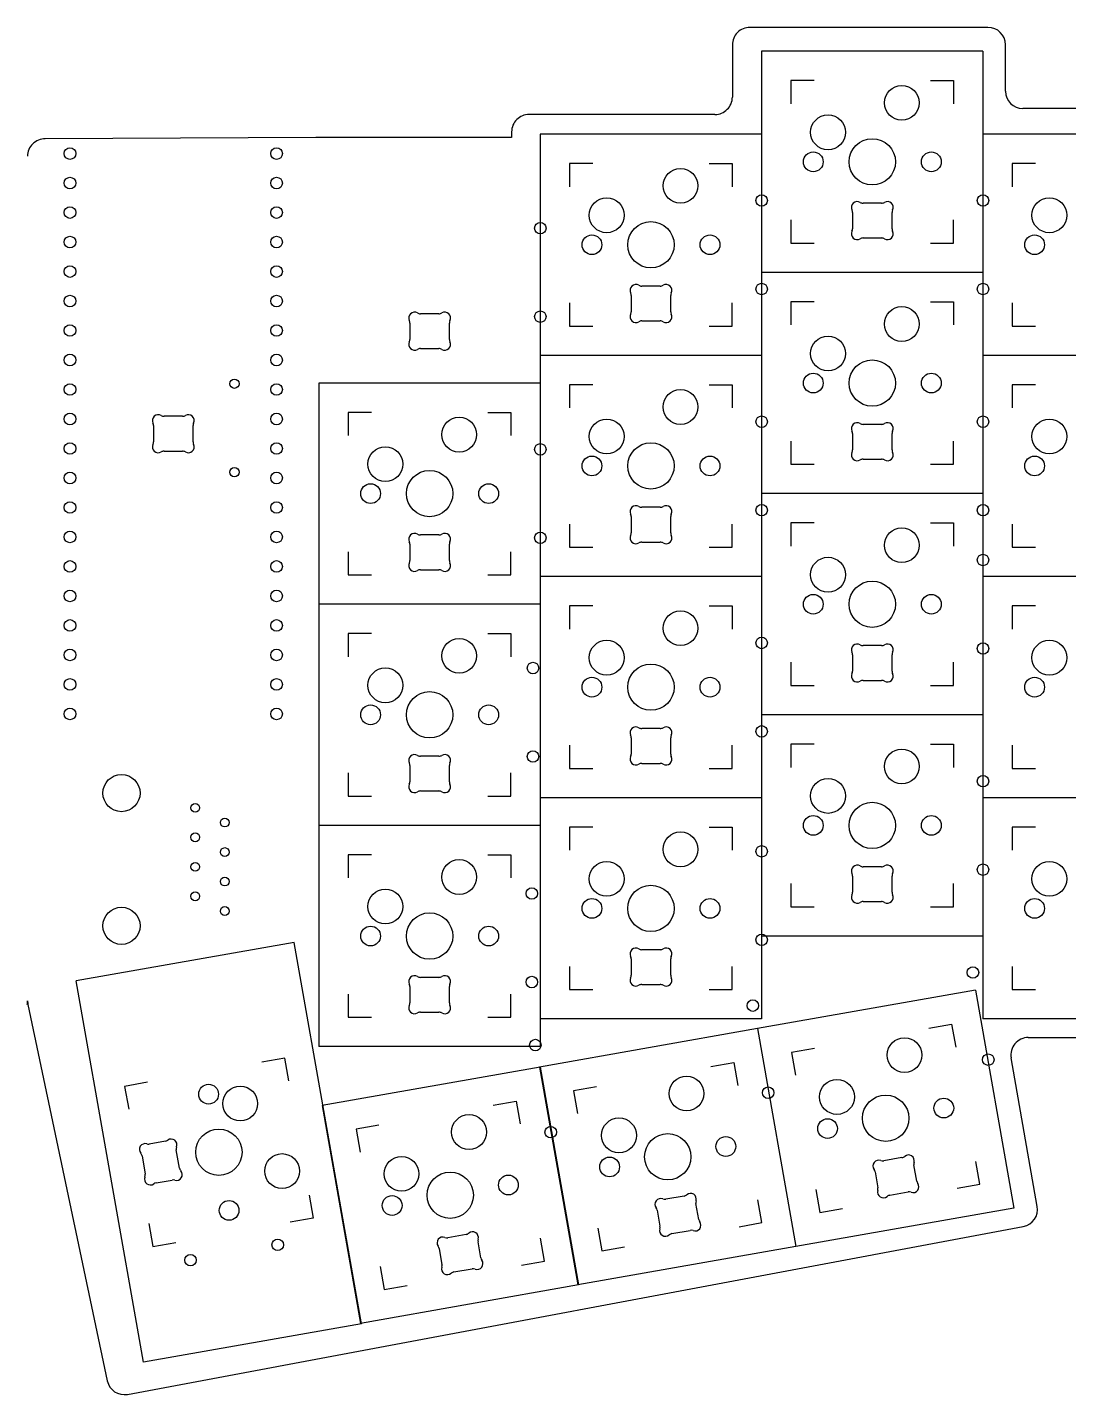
# Model space of a CAD drawing. Extents: x -129 to 154, y -90 to 28.
# Drawn here: x 12 to 101.6, y -90 to 27.8 of the extents above; entities that cross this region are included whole.
import ezdxf

# ---------------------------------------------------------------- set-up
doc = ezdxf.new("R2010")
doc.units = 0
doc.layers.add('BLACK', color=7, linetype='CONTINUOUS')

msp = doc.modelspace()

# ---------------------------------------------------------------- linework, layer by layer
at = {"layer": 'BLACK', "linetype": 'CONTINUOUS'}
for p, q in [((94.675, 27.805), (74.175, 27.805)), ((72.675, 26.305), (72.675, 21.805001)), ((96.175, 22.305001), (96.175, 26.305001)), ((75.193749, 25.74875), (75.193749, 6.69875)), ((94.243749, 25.74875), (75.193749, 25.74875)), ((94.243749, 25.74875), (94.243749, 6.69875)), ((77.718749, 23.22375), (77.718749, 21.223749)), ((79.71875, 23.22375), (77.718749, 23.22375)), ((89.718748, 23.22375), (91.718749, 23.22375)), ((91.718749, 23.22375), (91.718749, 21.223749)), ((71.174999, 20.305), (55.175, 20.305)), ((113.674999, 20.805), (97.674999, 20.805001)), ((36.815932, 18.30511), (13.530635, 18.205112)), ((53.674999, 18.305), (36.834068, 18.305)), ((53.675, 18.805), (53.674999, 18.305)), ((56.143749, 18.605), (56.143749, -0.445)), ((75.193749, 18.605), (56.143749, 18.605)), ((75.193749, 18.605), (75.193749, -0.445)), ((94.243749, 18.605), (94.243749, -0.445)), ((113.293749, 18.605), (94.243749, 18.605)), ((58.668749, 16.08), (58.668749, 14.079999)), ((60.66875, 16.08), (58.668749, 16.08)), ((70.668748, 16.08), (72.668749, 16.08)), ((72.668749, 16.08), (72.668749, 14.079999)), ((96.768749, 16.08), (96.768749, 14.079999)), ((98.76875, 16.08), (96.768749, 16.08)), ((83.01875, 11.866592), (83.01875, 10.460908)), ((85.513201, 12.66375), (83.924297, 12.66375)), ((86.418748, 10.460908), (86.418748, 11.866592)), ((77.718749, 11.223751), (77.718749, 9.22375)), ((91.718749, 9.22375), (91.718749, 11.223751)), ((83.924296, 9.663751), (85.513201, 9.663751)), ((77.718749, 9.22375), (79.71875, 9.22375)), ((89.718748, 9.22375), (91.718749, 9.22375)), ((75.193749, 6.69875), (75.193749, -12.35125)), ((94.243749, 6.69875), (75.193749, 6.69875)), ((94.243749, 6.69875), (75.193749, 6.69875)), ((94.243749, 6.69875), (94.243749, -12.35125)), ((63.96875, 4.722842), (63.96875, 3.317158)), ((66.463201, 5.52), (64.874297, 5.52)), ((67.368748, 3.317158), (67.368748, 4.722842)), ((58.668749, 4.080001), (58.668749, 2.08)), ((72.668749, 2.08), (72.668749, 4.080001)), ((77.718749, 4.17375), (77.718749, 2.173749)), ((79.71875, 4.17375), (77.718749, 4.17375)), ((89.718748, 4.17375), (91.718749, 4.17375)), ((91.718749, 4.17375), (91.718749, 2.173749)), ((96.768749, 4.080001), (96.768749, 2.08)), ((47.413202, 3.13875), (45.824298, 3.13875)), ((64.874296, 2.520001), (66.463201, 2.520001)), ((44.918751, 2.341592), (44.918751, 0.935908)), ((48.318749, 0.935908), (48.318749, 2.341592)), ((58.668749, 2.08), (60.66875, 2.08)), ((70.668748, 2.08), (72.668749, 2.08)), ((96.768749, 2.08), (98.76875, 2.08)), ((45.824297, 0.138751), (47.413202, 0.138751)), ((56.143749, -0.444999), (56.143749, -19.494999)), ((75.193749, -0.444999), (56.143749, -0.444999)), ((75.193749, -0.445), (56.143749, -0.445)), ((75.193749, -0.444999), (75.193749, -19.494999)), ((113.293749, -0.445), (94.243749, -0.445)), ((94.24375, -0.445), (94.24375, -19.495)), ((113.29375, -0.445), (94.24375, -0.445)), ((37.09375, -2.826249), (37.09375, -21.876249)), ((56.14375, -2.826249), (37.09375, -2.826249)), ((56.14375, -2.826249), (56.14375, -21.876249)), ((58.668749, -2.969999), (58.668749, -4.97)), ((60.66875, -2.969999), (58.668749, -2.969999)), ((70.668748, -2.969999), (72.668749, -2.969999)), ((72.668749, -2.969999), (72.668749, -4.97)), ((96.76875, -2.97), (96.76875, -4.970001)), ((98.768751, -2.97), (96.76875, -2.97)), ((25.346952, -5.695), (23.758047, -5.695)), ((39.61875, -5.351249), (39.61875, -7.35125)), ((41.618751, -5.351249), (39.61875, -5.351249)), ((51.618749, -5.351249), (53.61875, -5.351249)), ((53.61875, -5.351249), (53.61875, -7.35125)), ((22.852501, -6.492157), (22.852501, -7.897841)), ((26.252499, -7.897841), (26.252499, -6.492157)), ((85.513203, -6.38625), (83.924298, -6.38625)), ((77.718749, -7.826249), (77.718749, -9.82625)), ((83.018751, -7.183407), (83.018751, -8.589091)), ((86.418749, -8.589091), (86.418749, -7.183407)), ((91.718749, -9.82625), (91.718749, -7.826249)), ((23.758048, -8.694999), (25.346952, -8.694999)), ((83.924298, -9.386249), (85.513202, -9.386249)), ((77.718749, -9.82625), (79.71875, -9.82625)), ((89.718748, -9.82625), (91.718749, -9.82625)), ((75.193749, -12.351249), (75.193749, -31.401249)), ((94.243749, -12.351249), (75.193749, -12.351249)), ((94.243749, -12.35125), (75.193749, -12.35125)), ((94.243749, -12.351249), (94.243749, -31.401249)), ((66.463202, -13.529999), (64.874297, -13.529999)), ((58.668749, -14.969998), (58.668749, -16.969999)), ((63.96875, -14.327156), (63.96875, -15.73284)), ((67.368748, -15.73284), (67.368748, -14.327156)), ((72.668749, -16.969999), (72.668749, -14.969998)), ((77.718749, -14.876249), (77.718749, -16.87625)), ((79.71875, -14.876249), (77.718749, -14.876249)), ((89.718748, -14.876249), (91.718749, -14.876249)), ((91.718749, -14.876249), (91.718749, -16.87625)), ((96.76875, -14.969999), (96.76875, -16.97)), ((47.413202, -15.91125), (45.824297, -15.91125)), ((39.61875, -17.351248), (39.61875, -19.351249)), ((44.91875, -16.708407), (44.91875, -18.114091)), ((48.318748, -18.114091), (48.318748, -16.708407)), ((53.61875, -19.351249), (53.61875, -17.351248)), ((58.668749, -16.969999), (60.66875, -16.969999)), ((64.874297, -16.529998), (66.463201, -16.529998)), ((70.668748, -16.969999), (72.668749, -16.969999)), ((96.76875, -16.97), (98.768751, -16.97)), ((39.61875, -19.351249), (41.618751, -19.351249)), ((45.824297, -18.911249), (47.413201, -18.911249)), ((51.618749, -19.351249), (53.61875, -19.351249)), ((56.143749, -19.494999), (56.143749, -38.544999)), ((75.193749, -19.494999), (56.143749, -19.494999)), ((75.193749, -19.494999), (56.143749, -19.494999)), ((75.193749, -19.494999), (75.193749, -38.544999)), ((94.24375, -19.495), (94.24375, -38.545)), ((113.29375, -19.495), (94.24375, -19.495)), ((113.29375, -19.495), (94.24375, -19.495)), ((56.14375, -21.876249), (37.09375, -21.876249)), ((37.09375, -21.876249), (37.09375, -40.926249)), ((56.14375, -21.876249), (37.09375, -21.876249)), ((56.14375, -21.876249), (56.14375, -40.926249)), ((58.668749, -22.019999), (58.668749, -24.02)), ((60.66875, -22.019999), (58.668749, -22.019999)), ((70.668748, -22.019999), (72.668749, -22.019999)), ((72.668749, -22.019999), (72.668749, -24.02)), ((96.76875, -22.02), (96.76875, -24.020001)), ((98.768751, -22.02), (96.76875, -22.02)), ((39.61875, -24.401249), (39.61875, -26.40125)), ((41.618751, -24.401249), (39.61875, -24.401249)), ((51.618749, -24.401249), (53.61875, -24.401249)), ((53.61875, -24.401249), (53.61875, -26.40125)), ((85.513202, -25.436251), (83.924298, -25.436251)), ((77.718749, -26.876248), (77.718749, -28.876249)), ((83.018751, -26.233409), (83.018751, -27.639093)), ((86.418749, -27.639093), (86.418749, -26.233409)), ((91.718749, -28.876249), (91.718749, -26.876248)), ((77.718749, -28.876249), (79.71875, -28.876249)), ((83.924297, -28.43625), (85.513202, -28.43625)), ((89.718748, -28.876249), (91.718749, -28.876249)), ((94.243749, -31.401249), (75.193749, -31.401249)), ((75.19375, -31.40125), (75.19375, -50.45125)), ((94.24375, -31.40125), (75.19375, -31.40125)), ((94.24375, -31.40125), (94.24375, -50.45125)), ((66.463201, -32.580001), (64.874297, -32.580001)), ((58.668749, -34.019998), (58.668749, -36.019999)), ((63.96875, -33.377159), (63.96875, -34.782843)), ((67.368748, -34.782843), (67.368748, -33.377159)), ((72.668749, -36.019999), (72.668749, -34.019998)), ((77.71875, -33.92625), (77.71875, -35.926251)), ((79.718751, -33.92625), (77.71875, -33.92625)), ((89.718749, -33.92625), (91.71875, -33.92625)), ((91.71875, -33.92625), (91.71875, -35.926251)), ((96.76875, -34.019999), (96.76875, -36.02)), ((47.413201, -34.96125), (45.824297, -34.96125)), ((39.61875, -36.401248), (39.61875, -38.401249)), ((44.91875, -35.758408), (44.91875, -37.164092)), ((48.318748, -37.164092), (48.318748, -35.758408)), ((53.61875, -38.401249), (53.61875, -36.401248)), ((58.668749, -36.019999), (60.66875, -36.019999)), ((64.874296, -35.58), (66.463201, -35.58)), ((70.668748, -36.019999), (72.668749, -36.019999)), ((96.76875, -36.02), (98.768751, -36.02)), ((39.61875, -38.401249), (41.618751, -38.401249)), ((45.824296, -37.961249), (47.413201, -37.961249)), ((51.618749, -38.401249), (53.61875, -38.401249)), ((75.193749, -38.544999), (56.143749, -38.544999)), ((56.14375, -38.545), (56.14375, -57.595)), ((75.19375, -38.545), (56.14375, -38.545)), ((75.19375, -38.545), (75.19375, -57.595)), ((113.29375, -38.545), (94.24375, -38.545)), ((94.24375, -38.545), (94.24375, -57.595)), ((113.29375, -38.545), (94.24375, -38.545)), ((37.093749, -40.92625), (37.093749, -59.97625)), ((56.143749, -40.92625), (37.093749, -40.92625)), ((56.14375, -40.926249), (37.09375, -40.926249)), ((56.143749, -40.92625), (56.143749, -59.97625)), ((58.66875, -41.07), (58.66875, -43.070001)), ((60.668751, -41.07), (58.66875, -41.07)), ((70.668749, -41.07), (72.66875, -41.07)), ((72.66875, -41.07), (72.66875, -43.070001)), ((96.76875, -41.07), (96.76875, -43.070001)), ((98.768751, -41.07), (96.76875, -41.07)), ((39.618749, -43.45125), (39.618749, -45.451251)), ((41.61875, -43.45125), (39.618749, -43.45125)), ((51.618748, -43.45125), (53.618749, -43.45125)), ((53.618749, -43.45125), (53.618749, -45.451251)), ((85.513202, -44.48625), (83.924297, -44.48625)), ((83.01875, -45.283407), (83.01875, -46.689091)), ((86.418748, -46.689091), (86.418748, -45.283407)), ((77.71875, -45.926249), (77.71875, -47.92625)), ((91.71875, -47.92625), (91.71875, -45.926249)), ((77.71875, -47.92625), (79.718751, -47.92625)), ((83.924297, -47.486249), (85.513201, -47.486249)), ((89.718749, -47.92625), (91.71875, -47.92625)), ((94.24375, -50.45125), (75.19375, -50.45125)), ((34.961678, -51.006208), (16.20109, -54.314206)), ((40.750674, -83.837236), (34.961678, -51.006208)), ((66.463202, -51.63), (64.874297, -51.63)), ((63.96875, -52.427157), (63.96875, -53.832841)), ((67.368748, -53.832841), (67.368748, -52.427157)), ((47.413203, -54.01125), (45.824298, -54.01125)), ((58.66875, -53.069999), (58.66875, -55.07)), ((72.66875, -55.07), (72.66875, -53.069999)), ((96.76875, -53.069999), (96.76875, -55.07)), ((21.990086, -87.145234), (16.20109, -54.314206)), ((44.918751, -54.808407), (44.918751, -56.214091)), ((48.318749, -56.214091), (48.318749, -54.808407)), ((58.66875, -55.07), (60.668751, -55.07)), ((64.874297, -54.629999), (66.463201, -54.629999)), ((70.668749, -55.07), (72.66875, -55.07)), ((93.595606, -55.117008), (74.835018, -58.425006)), ((93.595606, -55.117008), (96.903604, -73.877596)), ((96.76875, -55.07), (98.768751, -55.07)), ((12.044715, -56.347925), (18.872606, -88.759555)), ((39.618749, -55.451249), (39.618749, -57.45125)), ((53.618749, -57.45125), (53.618749, -55.451249)), ((39.618749, -57.45125), (41.61875, -57.45125)), ((45.824298, -57.011249), (47.413202, -57.011249)), ((51.618748, -57.45125), (53.618749, -57.45125)), ((75.19375, -57.595), (56.14375, -57.595)), ((113.29375, -57.595), (94.24375, -57.595)), ((74.835019, -58.425005), (56.074431, -61.733003)), ((74.835018, -58.425006), (78.143016, -77.185594)), ((74.835019, -58.425005), (78.143017, -77.185593)), ((89.577813, -58.389405), (91.547428, -58.042109)), ((91.547428, -58.042109), (91.894724, -60.011725)), ((56.143749, -59.97625), (37.093749, -59.97625)), ((98.143606, -59.195), (109.674999, -59.195)), ((34.153999, -60.966529), (32.184384, -61.313825)), ((34.501295, -62.936145), (34.153999, -60.966529)), ((79.729735, -60.125888), (77.760119, -60.473184)), ((77.760119, -60.473184), (78.107415, -62.442799)), ((98.917588, -73.73386), (96.666356, -60.955249)), ((56.117222, -61.742839), (37.356634, -65.050837)), ((56.074431, -61.733003), (59.382429, -80.493591)), ((56.117222, -61.742839), (59.42522, -80.503427)), ((70.817226, -61.697402), (72.786841, -61.350106)), ((72.786841, -61.350106), (73.134137, -63.319722)), ((22.336306, -63.050308), (20.36669, -63.397604)), ((20.36669, -63.397604), (20.713986, -65.367219)), ((60.969148, -63.433885), (58.999532, -63.781181)), ((52.099429, -65.015236), (54.069044, -64.66794)), ((54.069044, -64.66794), (54.41634, -66.637556)), ((58.999532, -63.781181), (59.346828, -65.750796)), ((37.356634, -65.050837), (40.664632, -83.811425)), ((42.251351, -66.751719), (40.281735, -67.099015)), ((40.281735, -67.099015), (40.629031, -69.06863)), ((23.872844, -68.119502), (22.488515, -68.363596)), ((21.860715, -69.39381), (22.136626, -70.958576)), ((25.091048, -70.437631), (24.815138, -68.872866)), ((87.273321, -69.538935), (85.708556, -69.814845)), ((88.547631, -71.551065), (88.303537, -70.166736)), ((93.978503, -71.829418), (93.631207, -69.859803)), ((23.078918, -71.711941), (24.463247, -71.467847)), ((84.955192, -70.757139), (85.199286, -72.141468)), ((92.008887, -72.176714), (93.978503, -71.829418)), ((36.237778, -72.784223), (36.585074, -74.753838)), ((68.512734, -72.846932), (66.947969, -73.122842)), ((79.843898, -72.290877), (80.191194, -74.260493)), ((86.2295, -72.769268), (87.794266, -72.493357)), ((66.194605, -74.065136), (66.438699, -75.449465)), ((69.787044, -74.859062), (69.54295, -73.474733)), ((75.217916, -75.137415), (74.87062, -73.1678)), ((96.903604, -73.877596), (78.143016, -77.185594)), ((80.191194, -74.260493), (82.160809, -73.913197)), ((22.450469, -75.215297), (22.797765, -77.184913)), ((36.585074, -74.753838), (34.615458, -75.101134)), ((73.2483, -75.484711), (75.217916, -75.137415)), ((20.616824, -89.924658), (97.71677, -75.468417)), ((49.752146, -76.154931), (48.187381, -76.430841)), ((56.500119, -78.455249), (56.152823, -76.485634)), ((61.083311, -75.598874), (61.430607, -77.56849)), ((67.468913, -76.077265), (69.033679, -75.801354)), ((22.797765, -77.184913), (24.76738, -76.837617)), ((47.434017, -77.373135), (47.678111, -78.757464)), ((51.026456, -78.167061), (50.782362, -76.782732)), ((78.143017, -77.185593), (59.382429, -80.493591)), ((61.430607, -77.56849), (63.400222, -77.221194)), ((54.530503, -78.802545), (56.500119, -78.455249)), ((42.365514, -78.916708), (42.71281, -80.886324)), ((48.708325, -79.385264), (50.273091, -79.109353)), ((59.42522, -80.503427), (40.664632, -83.811425)), ((42.71281, -80.886324), (44.682425, -80.539028)), ((40.750674, -83.837236), (21.990086, -87.145234))]:
    msp.add_line(p, q, dxfattribs=at)
at = {"layer": 'BLACK'}
for centre, radius in [((87.258749, 21.30375), 1.499999), ((87.258749, 21.30375), 1.499999), ((80.908749, 18.76375), 1.499999), ((80.908749, 18.76375), 1.499999), ((84.718749, 16.22375), 1.993899), ((84.718749, 16.22375), 1.993899), ((15.6625, 16.935), 0.5), ((15.6625, 16.935), 0.5), ((33.4425, 16.935), 0.5), ((33.4425, 16.935), 0.5), ((79.63875, 16.22375), 0.850899), ((79.63875, 16.22375), 0.850899), ((89.798748, 16.22375), 0.850899), ((89.798748, 16.22375), 0.850899), ((68.208749, 14.16), 1.499999), ((68.208749, 14.16), 1.499999), ((15.6625, 14.395), 0.5), ((15.6625, 14.395), 0.5), ((33.4425, 14.395), 0.5), ((33.4425, 14.395), 0.5), ((61.858749, 11.62), 1.499999), ((61.858749, 11.62), 1.499999), ((75.193749, 12.89), 0.4953), ((75.193749, 12.89), 0.4953), ((94.243749, 12.89), 0.4953), ((94.243749, 12.89), 0.4953), ((99.958749, 11.62), 1.499999), ((99.958749, 11.62), 1.499999), ((15.6625, 11.855), 0.5), ((15.6625, 11.855), 0.5), ((33.4425, 11.855), 0.5), ((33.4425, 11.855), 0.5), ((56.143749, 10.50875), 0.4953), ((56.143749, 10.50875), 0.4953), ((65.668749, 9.08), 1.993899), ((65.668749, 9.08), 1.993899), ((15.6625, 9.315), 0.5), ((15.6625, 9.315), 0.5), ((33.4425, 9.315), 0.5), ((33.4425, 9.315), 0.5), ((60.58875, 9.08), 0.850899), ((60.58875, 9.08), 0.850899), ((70.748748, 9.08), 0.850899), ((70.748748, 9.08), 0.850899), ((98.68875, 9.08), 0.850899), ((98.68875, 9.08), 0.850899), ((15.6625, 6.775), 0.5), ((15.6625, 6.775), 0.5), ((33.4425, 6.775), 0.5), ((33.4425, 6.775), 0.5), ((15.6625, 4.235), 0.5), ((15.6625, 4.235), 0.5), ((33.4425, 4.235), 0.5), ((33.4425, 4.235), 0.5), ((75.193749, 5.27), 0.4953), ((75.193749, 5.27), 0.4953), ((94.243749, 5.27), 0.4953), ((94.243749, 5.27), 0.4953), ((87.258749, 2.25375), 1.499999), ((87.258749, 2.25375), 1.499999), ((56.143749, 2.88875), 0.4953), ((56.143749, 2.88875), 0.4953), ((15.6625, 1.695), 0.5), ((15.6625, 1.695), 0.5), ((33.4425, 1.695), 0.5), ((33.4425, 1.695), 0.5), ((80.908749, -0.28625), 1.499999), ((80.908749, -0.28625), 1.499999), ((15.6625, -0.845), 0.5), ((15.6625, -0.845), 0.5), ((33.4425, -0.845), 0.5), ((33.4425, -0.845), 0.5), ((84.718749, -2.82625), 1.993899), ((84.718749, -2.82625), 1.993899), ((79.63875, -2.82625), 0.850899), ((79.63875, -2.82625), 0.850899), ((89.798748, -2.82625), 0.850899), ((89.798748, -2.82625), 0.850899), ((15.6625, -3.385), 0.5), ((15.6625, -3.385), 0.5), ((29.812499, -2.885), 0.4), ((29.812499, -2.885), 0.4), ((33.4425, -3.385), 0.5), ((33.4425, -3.385), 0.5), ((68.208749, -4.889999), 1.499999), ((68.208749, -4.889999), 1.499999), ((15.6625, -5.925), 0.5), ((15.6625, -5.925), 0.5), ((33.4425, -5.925), 0.5), ((33.4425, -5.925), 0.5), ((49.15875, -7.271249), 1.499999), ((49.15875, -7.271249), 1.499999), ((75.193749, -6.159999), 0.4953), ((75.193749, -6.159999), 0.4953), ((94.243749, -6.159999), 0.4953), ((94.243749, -6.159999), 0.4953), ((61.858749, -7.429999), 1.499999), ((61.858749, -7.429999), 1.499999), ((99.95875, -7.43), 1.499999), ((99.95875, -7.43), 1.499999), ((15.6625, -8.465), 0.5), ((15.6625, -8.465), 0.5), ((33.4425, -8.465), 0.5), ((33.4425, -8.465), 0.5), ((56.143749, -8.541249), 0.4953), ((56.143749, -8.541249), 0.4953), ((65.668749, -9.969999), 1.993899), ((65.668749, -9.969999), 1.993899), ((42.80875, -9.811249), 1.499999), ((42.80875, -9.811249), 1.499999), ((60.58875, -9.969999), 0.850899), ((60.58875, -9.969999), 0.850899), ((70.748748, -9.969999), 0.850899), ((70.748748, -9.969999), 0.850899), ((98.688751, -9.97), 0.850899), ((98.688751, -9.97), 0.850899), ((15.6625, -11.005), 0.5), ((15.6625, -11.005), 0.5), ((29.812499, -10.505), 0.4), ((29.812499, -10.505), 0.4), ((33.4425, -11.005), 0.5), ((33.4425, -11.005), 0.5), ((46.61875, -12.351249), 1.993899), ((46.61875, -12.351249), 1.993899), ((41.538751, -12.351249), 0.850899), ((41.538751, -12.351249), 0.850899), ((51.698749, -12.351249), 0.850899), ((51.698749, -12.351249), 0.850899), ((15.6625, -13.545), 0.5), ((15.6625, -13.545), 0.5), ((33.4425, -13.545), 0.5), ((33.4425, -13.545), 0.5), ((75.193749, -13.779999), 0.4953), ((75.193749, -13.779999), 0.4953), ((94.243749, -13.779999), 0.4953), ((94.243749, -13.779999), 0.4953), ((87.258749, -16.796249), 1.499999), ((87.258749, -16.796249), 1.499999), ((15.6625, -16.085), 0.5), ((15.6625, -16.085), 0.5), ((33.4425, -16.085), 0.5), ((33.4425, -16.085), 0.5), ((56.143749, -16.161249), 0.4953), ((56.143749, -16.161249), 0.4953), ((94.24375, -18.06625), 0.4953), ((94.24375, -18.06625), 0.4953), ((15.6625, -18.625), 0.5), ((15.6625, -18.625), 0.5), ((33.4425, -18.625), 0.5), ((33.4425, -18.625), 0.5), ((80.908749, -19.336249), 1.499999), ((80.908749, -19.336249), 1.499999), ((84.718749, -21.876249), 1.993899), ((84.718749, -21.876249), 1.993899), ((15.6625, -21.165), 0.5), ((15.6625, -21.165), 0.5), ((33.4425, -21.165), 0.5), ((33.4425, -21.165), 0.5), ((79.63875, -21.876249), 0.850899), ((79.63875, -21.876249), 0.850899), ((89.798748, -21.876249), 0.850899), ((89.798748, -21.876249), 0.850899), ((15.6625, -23.705), 0.5), ((15.6625, -23.705), 0.5), ((33.4425, -23.705), 0.5), ((33.4425, -23.705), 0.5), ((68.208749, -23.939999), 1.499999), ((68.208749, -23.939999), 1.499999), ((75.193749, -25.209999), 0.4953), ((75.193749, -25.209999), 0.4953), ((15.6625, -26.245), 0.5), ((15.6625, -26.245), 0.5), ((33.4425, -26.245), 0.5), ((33.4425, -26.245), 0.5), ((49.15875, -26.321249), 1.499999), ((49.15875, -26.321249), 1.499999), ((61.858749, -26.479999), 1.499999), ((61.858749, -26.479999), 1.499999), ((94.24375, -25.68625), 0.4953), ((94.24375, -25.68625), 0.4953), ((99.95875, -26.48), 1.499999), ((99.95875, -26.48), 1.499999), ((55.512499, -27.375), 0.4953), ((55.512499, -27.375), 0.4953), ((65.668749, -29.019999), 1.993899), ((65.668749, -29.019999), 1.993899), ((42.80875, -28.861249), 1.499999), ((42.80875, -28.861249), 1.499999), ((60.58875, -29.019999), 0.850899), ((60.58875, -29.019999), 0.850899), ((70.748748, -29.019999), 0.850899), ((70.748748, -29.019999), 0.850899), ((98.688751, -29.02), 0.850899), ((98.688751, -29.02), 0.850899), ((15.6625, -28.785), 0.5), ((15.6625, -28.785), 0.5), ((33.4425, -28.785), 0.5), ((33.4425, -28.785), 0.5), ((46.61875, -31.401249), 1.993899), ((46.61875, -31.401249), 1.993899), ((41.538751, -31.401249), 0.850899), ((41.538751, -31.401249), 0.850899), ((51.698749, -31.401249), 0.850899), ((51.698749, -31.401249), 0.850899), ((15.6625, -31.325), 0.5), ((15.6625, -31.325), 0.5), ((33.4425, -31.325), 0.5), ((33.4425, -31.325), 0.5), ((75.193749, -32.829999), 0.4953), ((75.193749, -32.829999), 0.4953), ((55.512499, -34.995), 0.4953), ((55.512499, -34.995), 0.4953), ((87.25875, -35.84625), 1.499999), ((87.25875, -35.84625), 1.499999), ((20.093749, -38.142499), 1.599999), ((20.093749, -38.142499), 1.599999), ((80.90875, -38.38625), 1.499999), ((80.90875, -38.38625), 1.499999), ((94.24375, -37.11625), 0.4953), ((94.24375, -37.11625), 0.4953), ((26.443749, -39.4125), 0.38), ((26.443749, -39.4125), 0.38), ((84.71875, -40.92625), 1.993899), ((84.71875, -40.92625), 1.993899), ((28.983749, -40.6825), 0.38), ((28.983749, -40.6825), 0.38), ((79.638751, -40.92625), 0.850899), ((79.638751, -40.92625), 0.850899), ((89.798749, -40.92625), 0.850899), ((89.798749, -40.92625), 0.850899), ((26.443749, -41.9525), 0.38), ((26.443749, -41.9525), 0.38), ((68.20875, -42.99), 1.499999), ((68.20875, -42.99), 1.499999), ((28.983749, -43.2225), 0.38), ((28.983749, -43.2225), 0.38), ((75.193749, -43.16), 0.4953), ((75.193749, -43.16), 0.4953), ((26.443749, -44.492499), 0.38), ((26.443749, -44.492499), 0.38), ((49.158749, -45.37125), 1.499999), ((49.158749, -45.37125), 1.499999), ((61.85875, -45.53), 1.499999), ((61.85875, -45.53), 1.499999), ((94.24375, -44.73625), 0.4953), ((94.24375, -44.73625), 0.4953), ((99.95875, -45.53), 1.499999), ((99.95875, -45.53), 1.499999), ((28.983749, -45.7625), 0.38), ((28.983749, -45.7625), 0.38), ((26.443749, -47.0325), 0.38), ((26.443749, -47.0325), 0.38), ((42.808749, -47.91125), 1.499999), ((42.808749, -47.91125), 1.499999), ((55.412499, -46.794999), 0.4953), ((55.412499, -46.794999), 0.4953), ((65.66875, -48.07), 1.993899), ((65.66875, -48.07), 1.993899), ((20.093749, -49.5725), 1.599999), ((20.093749, -49.5725), 1.599999), ((28.983749, -48.3025), 0.38), ((28.983749, -48.3025), 0.38), ((60.588751, -48.07), 0.850899), ((60.588751, -48.07), 0.850899), ((70.748749, -48.07), 0.850899), ((70.748749, -48.07), 0.850899), ((98.688751, -48.07), 0.850899), ((98.688751, -48.07), 0.850899), ((46.618749, -50.45125), 1.993899), ((46.618749, -50.45125), 1.993899), ((41.53875, -50.45125), 0.850899), ((41.53875, -50.45125), 0.850899), ((51.698748, -50.45125), 0.850899), ((51.698748, -50.45125), 0.850899), ((75.193749, -50.78), 0.4953), ((75.193749, -50.78), 0.4953), ((55.412499, -54.414999), 0.4953), ((55.412499, -54.414999), 0.4953), ((93.378596, -53.596433), 0.4953), ((93.378596, -53.596433), 0.4953), ((74.432149, -56.44288), 0.4953), ((74.432149, -56.44288), 0.4953), ((55.716996, -59.844313), 0.4953), ((55.716996, -59.844313), 0.4953), ((87.48859, -60.707411), 1.499999), ((87.48859, -60.707411), 1.499999), ((94.701796, -61.100673), 0.4953), ((94.701796, -61.100673), 0.4953), ((27.593749, -64.072898), 0.850899), ((27.593749, -64.072898), 0.850899), ((30.315694, -64.882537), 1.499999), ((30.315694, -64.882537), 1.499999), ((68.728003, -64.015408), 1.499999), ((68.728003, -64.015408), 1.499999), ((75.755349, -63.94712), 0.4953), ((75.755349, -63.94712), 0.4953), ((81.676127, -64.311489), 1.499999), ((81.676127, -64.311489), 1.499999), ((85.869311, -66.151301), 1.993899), ((85.869311, -66.151301), 1.993899), ((90.872134, -65.269168), 0.850899), ((90.872134, -65.269168), 0.850899), ((50.010206, -67.333242), 1.499999), ((50.010206, -67.333242), 1.499999), ((28.475882, -69.075721), 1.993899), ((28.475882, -69.075721), 1.993899), ((57.040196, -67.348553), 0.4953), ((57.040196, -67.348553), 0.4953), ((62.91554, -67.619486), 1.499999), ((62.91554, -67.619486), 1.499999), ((80.866488, -67.033434), 0.850899), ((80.866488, -67.033434), 0.850899), ((67.108724, -69.459298), 1.993899), ((67.108724, -69.459298), 1.993899), ((72.111547, -68.577165), 0.850899), ((72.111547, -68.577165), 0.850899), ((33.919772, -70.695), 1.499999), ((33.919772, -70.695), 1.499999), ((44.197743, -70.93732), 1.499999), ((44.197743, -70.93732), 1.499999), ((62.105901, -70.341431), 0.850899), ((62.105901, -70.341431), 0.850899), ((48.390927, -72.777132), 1.993899), ((48.390927, -72.777132), 1.993899), ((53.39375, -71.894999), 0.850899), ((53.39375, -71.894999), 0.850899), ((43.388104, -73.659265), 0.850899), ((43.388104, -73.659265), 0.850899), ((29.358015, -74.078544), 0.850899), ((29.358015, -74.078544), 0.850899), ((33.540196, -77.048553), 0.4953), ((33.540196, -77.048553), 0.4953), ((26.035956, -78.371753), 0.4953), ((26.035956, -78.371753), 0.4953)]:
    msp.add_circle(centre, radius, dxfattribs=at)
for centre, radius, start, end in [((74.174964, 26.305112), 1.499964, -270.0013752, -179.99572181), ((94.674864, 26.304812), 1.500188, 0.00721861, 89.99480583), ((71.175064, 21.804912), 1.499936, -90.00248296, 0.00339969), ((97.675164, 22.305112), 1.500111, -179.99576058, -90.00630207), ((55.174964, 18.805112), 1.499964, -270.0013752, -179.99572181), ((13.506693, 16.705278), 1.499964, -270.69412393, -179.99778451), ((36.833864, 19.773512), 1.468512, -90.69965639, -89.99204069), ((83.419779, 12.300349), 0.5, -300.2993953, -154.29357192), ((82.518751, 11.866593), 0.499999, -0.00011459, 25.70622158), ((83.924299, 13.163759), 0.500009, -120.29901505, -90.00022918), ((85.513199, 13.163761), 0.50001, -89.99977082, -59.70119951), ((86.017719, 12.300351), 0.499996, -25.70642808, 120.29962656), ((86.919099, 11.866511), 0.500351, 154.30280166, 179.99061008), ((83.419779, 10.027152), 0.499999, -205.70622158, -59.70054689), ((82.51876, 10.460906), 0.49999, -25.70646243, 0.00011459), ((83.924293, 9.163757), 0.499994, 89.99965622, 120.2992308), ((85.513199, 9.163741), 0.500009, 59.70098495, 89.99965623), ((86.017719, 10.027151), 0.499999, -120.2993953, 25.70632483), ((86.919049, 10.460951), 0.50029, -179.99507553, -154.30434341), ((64.369779, 5.156599), 0.5, -300.2993953, -154.29357192), ((63.468751, 4.722843), 0.499999, -0.00011459, 25.70622158), ((64.874299, 6.020009), 0.500009, -120.29901505, -90.00022918), ((66.463199, 6.020011), 0.50001, -89.99977082, -59.70119951), ((66.967719, 5.156601), 0.499996, -25.70642808, 120.29962656), ((67.869099, 4.722761), 0.500351, 154.30280166, 179.99061008), ((45.31978, 2.775349), 0.5, -300.2993953, -154.29357192), ((44.418752, 2.341593), 0.499999, -0.00011459, 25.70622158), ((45.8243, 3.638759), 0.500009, -120.29901505, -90.00022918), ((47.4132, 3.638761), 0.50001, -89.99977082, -59.70119951), ((47.91772, 2.775351), 0.499996, -25.70642808, 120.29962656), ((48.8191, 2.341511), 0.500351, 154.30280166, 179.99061008), ((64.369779, 2.883402), 0.499999, -205.70622158, -59.70054689), ((63.46876, 3.317156), 0.49999, -25.70646243, 0.00011459), ((64.874293, 2.020007), 0.499994, 89.99965622, 120.2992308), ((66.463199, 2.019991), 0.500009, 59.70098495, 89.99965623), ((66.967719, 2.883401), 0.499999, -120.2993953, 25.70632483), ((67.869049, 3.317201), 0.50029, -179.99507553, -154.30434341), ((45.31978, 0.502152), 0.499999, -205.70622158, -59.70054689), ((44.418761, 0.935906), 0.49999, -25.70646243, 0.00011459), ((45.824294, -0.361243), 0.499994, 89.99965622, 120.2992308), ((47.4132, -0.361259), 0.500009, 59.70098495, 89.99965623), ((47.91772, 0.502151), 0.499999, -120.2993953, 25.70632483), ((48.81905, 0.935951), 0.50029, -179.99507553, -154.30434341), ((23.253529, -6.0584), 0.499998, -300.29960987, -154.29362547), ((23.758051, -5.194979), 0.500021, -120.29836245, -90.00045835), ((25.34695, -5.19499), 0.500009, -89.99965623, -59.70098495), ((25.85147, -6.0584), 0.499999, -25.70632483, 120.2993953), ((22.352511, -6.492155), 0.49999, -0.00011459, 25.70646243), ((26.75253, -6.49216), 0.500031, 154.29505915, 179.99965625), ((83.41978, -6.74965), 0.499999, -300.2993953, -154.29367517), ((82.51845, -7.18345), 0.50029, 0.00492447, 25.69565659), ((83.9243, -5.88624), 0.500009, -120.29901505, -90.00034377), ((85.513206, -5.886256), 0.499994, -90.00034378, -59.7007692), ((86.01772, -6.749651), 0.499999, -25.70622158, 120.29945311), ((86.918739, -7.183405), 0.49999, -205.70646243, -179.99988541), ((23.25353, -8.331598), 0.499999, -205.70642808, -59.7006047), ((22.352502, -7.897842), 0.499999, -25.70622158, 0.00011459), ((25.851469, -8.331596), 0.499999, -120.29929636, 25.70596537), ((26.7518, -7.898), 0.499302, -180.01813081, -154.27537227), ((23.75805, -9.195008), 0.500009, 90.00022918, 120.29901505), ((25.34695, -9.19501), 0.500011, 59.70119951, 89.99977082), ((83.41978, -9.02285), 0.499996, -205.70642808, -59.70037344), ((82.5184, -8.58901), 0.500351, -25.69719834, -0.00938992), ((83.9243, -9.88626), 0.50001, 90.00022918, 120.29880049), ((85.5132, -9.886258), 0.500009, 59.70098495, 89.99977082), ((86.01772, -9.022848), 0.5, -120.2993953, 25.70642808), ((86.918748, -8.589092), 0.499999, -180.00011459, -154.29377842), ((64.369779, -13.893399), 0.499999, -300.2993953, -154.29367517), ((63.468449, -14.327199), 0.50029, 0.00492447, 25.69565659), ((64.874299, -13.029989), 0.500009, -120.29901505, -90.00034377), ((66.463205, -13.030005), 0.499994, -90.00034378, -59.7007692), ((66.967719, -13.8934), 0.499999, -25.70622158, 120.29945311), ((67.868738, -14.327154), 0.49999, -205.70646243, -179.99988541), ((45.319779, -16.27465), 0.499999, -300.2993953, -154.29367517), ((45.824299, -15.41124), 0.500009, -120.29901505, -90.00034377), ((47.413205, -15.411256), 0.499994, -90.00034378, -59.7007692), ((47.917719, -16.274651), 0.499999, -25.70622158, 120.29945311), ((64.369779, -16.166599), 0.499996, -205.70642808, -59.70037344), ((63.468399, -15.732759), 0.500351, -25.69719834, -0.00938992), ((66.967719, -16.166597), 0.5, -120.2993953, 25.70642808), ((67.868747, -15.732841), 0.499999, -180.00011459, -154.29377842), ((44.418449, -16.70845), 0.50029, 0.00492447, 25.69565659), ((48.818738, -16.708405), 0.49999, -205.70646243, -179.99988541), ((64.874299, -17.030009), 0.50001, 90.00022918, 120.29880049), ((66.463199, -17.030007), 0.500009, 59.70098495, 89.99977082), ((45.319779, -18.54785), 0.499996, -205.70642808, -59.70037344), ((44.418399, -18.11401), 0.500351, -25.69719834, -0.00938992), ((47.917719, -18.547848), 0.5, -120.2993953, 25.70642808), ((48.818747, -18.114092), 0.499999, -180.00011459, -154.29377842), ((45.824299, -19.41126), 0.50001, 90.00022918, 120.29880049), ((47.413199, -19.411258), 0.500009, 59.70098495, 89.99977082), ((83.41978, -25.799652), 0.5, -300.2993953, -154.29357192), ((83.9243, -24.936242), 0.500009, -120.29901505, -90.00022918), ((85.5132, -24.93624), 0.50001, -89.99977082, -59.70119951), ((86.01772, -25.79965), 0.499996, -25.70642808, 120.29962656), ((82.518752, -26.233408), 0.499999, -0.00011459, 25.70622158), ((86.9191, -26.23349), 0.500351, 154.30280166, 179.99061008), ((83.41978, -28.072849), 0.499999, -205.70622158, -59.70054689), ((82.518761, -27.639095), 0.49999, -25.70646243, 0.00011459), ((86.01772, -28.07285), 0.499999, -120.2993953, 25.70632483), ((86.91905, -27.63905), 0.50029, -179.99507553, -154.30434341), ((83.924294, -28.936244), 0.499994, 89.99965622, 120.2992308), ((85.5132, -28.93626), 0.500009, 59.70098495, 89.99965623), ((64.369779, -32.943402), 0.5, -300.2993953, -154.29357192), ((64.874299, -32.079992), 0.500009, -120.29901505, -90.00022918), ((66.463199, -32.07999), 0.50001, -89.99977082, -59.70119951), ((66.967719, -32.9434), 0.499996, -25.70642808, 120.29962656), ((63.468751, -33.377158), 0.499999, -0.00011459, 25.70622158), ((67.869099, -33.37724), 0.500351, 154.30280166, 179.99061008), ((45.319779, -35.324651), 0.5, -300.2993953, -154.29357192), ((45.824299, -34.461241), 0.500009, -120.29901505, -90.00022918), ((47.413199, -34.461239), 0.50001, -89.99977082, -59.70119951), ((47.917719, -35.324649), 0.499996, -25.70642808, 120.29962656), ((64.369779, -35.216599), 0.499999, -205.70622158, -59.70054689), ((63.46876, -34.782845), 0.49999, -25.70646243, 0.00011459), ((66.967719, -35.2166), 0.499999, -120.2993953, 25.70632483), ((67.869049, -34.7828), 0.50029, -179.99507553, -154.30434341), ((44.418751, -35.758407), 0.499999, -0.00011459, 25.70622158), ((48.819099, -35.758489), 0.500351, 154.30280166, 179.99061008), ((64.874293, -36.079994), 0.499994, 89.99965622, 120.2992308), ((66.463199, -36.08001), 0.500009, 59.70098495, 89.99965623), ((45.319779, -37.597848), 0.499999, -205.70622158, -59.70054689), ((44.41876, -37.164094), 0.49999, -25.70646243, 0.00011459), ((47.917719, -37.597849), 0.499999, -120.2993953, 25.70632483), ((48.819049, -37.164049), 0.50029, -179.99507553, -154.30434341), ((45.824293, -38.461243), 0.499994, 89.99965622, 120.2992308), ((47.413199, -38.461259), 0.500009, 59.70098495, 89.99965623), ((83.419779, -44.84965), 0.499999, -300.2993953, -154.29367517), ((83.924299, -43.98624), 0.500009, -120.29901505, -90.00034377), ((85.513205, -43.986256), 0.499994, -90.00034378, -59.7007692), ((86.017719, -44.849651), 0.499999, -25.70622158, 120.29945311), ((82.518449, -45.28345), 0.50029, 0.00492447, 25.69565659), ((86.918738, -45.283405), 0.49999, -205.70646243, -179.99988541), ((83.419779, -47.12285), 0.499996, -205.70642808, -59.70037344), ((82.518399, -46.68901), 0.500351, -25.69719834, -0.00938992), ((86.017719, -47.122848), 0.5, -120.2993953, 25.70642808), ((86.918747, -46.689092), 0.499999, -180.00011459, -154.29377842), ((83.924299, -47.98626), 0.50001, 90.00022918, 120.29880049), ((85.513199, -47.986258), 0.500009, 59.70098495, 89.99977082), ((64.369779, -51.9934), 0.499999, -300.2993953, -154.29367517), ((64.874299, -51.12999), 0.500009, -120.29901505, -90.00034377), ((66.463205, -51.130006), 0.499994, -90.00034378, -59.7007692), ((66.967719, -51.993401), 0.499999, -25.70622158, 120.29945311), ((63.468449, -52.4272), 0.50029, 0.00492447, 25.69565659), ((67.868738, -52.427155), 0.49999, -205.70646243, -179.99988541), ((45.31978, -54.37465), 0.499999, -300.2993953, -154.29367517), ((45.8243, -53.51124), 0.500009, -120.29901505, -90.00034377), ((47.413206, -53.511256), 0.499994, -90.00034378, -59.7007692), ((47.91772, -54.374651), 0.499999, -25.70622158, 120.29945311), ((64.369779, -54.2666), 0.499996, -205.70642808, -59.70037344), ((63.468399, -53.83276), 0.500351, -25.69719834, -0.00938992), ((66.967719, -54.266598), 0.5, -120.2993953, 25.70642808), ((67.868747, -53.832842), 0.499999, -180.00011459, -154.29377842), ((44.41845, -54.80845), 0.50029, 0.00492447, 25.69565659), ((48.818739, -54.808405), 0.49999, -205.70646243, -179.99988541), ((64.874299, -55.13001), 0.50001, 90.00022918, 120.29880049), ((66.463199, -55.130008), 0.500009, 59.70098495, 89.99977082), ((10.512264, -56.038688), 1.500237, -11.89540863, -0.00114573), ((13.512664, -56.048588), 1.500186, -180.37695983, -168.10576548), ((45.31978, -56.64785), 0.499996, -205.70642808, -59.70037344), ((44.4184, -56.21401), 0.500351, -25.69719834, -0.00938992), ((47.91772, -56.647848), 0.5, -120.2993953, 25.70642808), ((48.818748, -56.214092), 0.499999, -180.00011459, -154.29377842), ((45.8243, -57.51126), 0.50001, 90.00022918, 120.29880049), ((47.4132, -57.511258), 0.500009, 59.70098495, 89.99977082), ((98.143564, -60.694888), 1.499977, -270.0016044, -170.00416149), ((23.786027, -67.627116), 0.499981, -80.00044428, -54.29328534), ((24.369649, -68.439116), 0.499999, -20.29952789, 125.70648204), ((22.130989, -68.833855), 0.5, -285.7059214, -139.7008731), ((21.368353, -69.480614), 0.499956, 9.99856612, 40.30057934), ((22.401693, -67.871106), 0.500083, -105.70372633, -80.00204208), ((25.307418, -68.786029), 0.49988, -200.30280643, -169.99607706), ((87.186493, -69.046521), 0.500011, -79.99976007, -49.70117727), ((87.833278, -69.809205), 0.499997, -15.70639368, 130.29951076), ((25.583462, -70.350803), 0.500011, -169.99976007, -139.70117727), ((85.274806, -70.260334), 0.499999, -290.29952789, -144.29351796), ((84.462806, -70.843956), 0.499981, 9.99955572, 35.70671466), ((85.621719, -69.322565), 0.49988, -110.30280643, -79.99607706), ((88.7963, -70.079931), 0.500351, -195.69721826, -170.00942638), ((22.582113, -71.392325), 0.499999, -200.29923344, -54.29367789), ((21.644282, -71.045397), 0.499939, -20.30224773, 10.00075002), ((23.16582, -72.204535), 0.5002, 100.00500712, 125.70064847), ((24.550052, -71.96061), 0.500351, 74.30278174, 99.99057362), ((24.820778, -70.997588), 0.499997, -105.70639368, 40.29951076), ((88.228015, -72.04787), 0.499999, -110.29923344, 35.70632211), ((89.040225, -71.464163), 0.5002, -169.99499288, -144.29935153), ((68.425906, -72.354518), 0.500011, -79.99976007, -49.70117727), ((69.072691, -73.117202), 0.499997, -15.70639368, 130.29951076), ((85.669545, -72.498994), 0.5, -195.7059214, -49.7008731), ((84.706796, -72.22829), 0.500083, -15.70372633, 9.99795792), ((86.316304, -73.26163), 0.499956, 99.99856612, 130.30057934), ((87.881087, -72.985701), 0.499939, 69.69775227, 100.00075002), ((66.514219, -73.568331), 0.499999, -290.29952789, -144.29351796), ((65.702219, -74.151953), 0.499981, 9.99955572, 35.70671466), ((66.861132, -72.630562), 0.49988, -110.30280643, -79.99607706), ((70.035713, -73.387928), 0.500351, -195.69721826, -170.00942638), ((97.440264, -73.994088), 1.500068, -79.37774259, 9.99006657), ((69.467428, -75.355867), 0.499999, -110.29923344, 35.70632211), ((70.279638, -74.77216), 0.5002, -169.99499288, -144.29935153), ((47.753631, -76.87633), 0.499999, -290.29952789, -144.29351796), ((48.100544, -75.938561), 0.49988, -110.30280643, -79.99607706), ((49.665318, -75.662517), 0.500011, -79.99976007, -49.70117727), ((50.312103, -76.425201), 0.499997, -15.70639368, 130.29951076), ((66.908958, -75.806991), 0.5, -195.7059214, -49.7008731), ((65.946209, -75.536287), 0.500083, -15.70372633, 9.99795792), ((67.555717, -76.569627), 0.499956, 99.99856612, 130.30057934), ((69.1205, -76.293698), 0.499939, 69.69775227, 100.00075002), ((46.941631, -77.459952), 0.499981, 9.99955572, 35.70671466), ((51.275125, -76.695927), 0.500351, -195.69721826, -170.00942638), ((47.185621, -78.844286), 0.500083, -15.70372633, 9.99795792), ((50.70684, -78.663866), 0.499999, -110.29923344, 35.70632211), ((51.51905, -78.080159), 0.5002, -169.99499288, -144.29935153), ((48.14837, -79.11499), 0.5, -195.7059214, -49.7008731), ((48.795129, -79.877626), 0.499956, 99.99856612, 130.30057934), ((50.359912, -79.601697), 0.499939, 69.69775227, 100.00075002), ((20.340264, -88.450488), 1.499888, -168.10811337, -79.37459553)]:
    msp.add_arc(centre, radius, start, end, dxfattribs=at)
at = {"layer": 'WHITE'}
for centre, radius in [((87.258749, 21.30375), 1.499999), ((80.908749, 18.76375), 1.499999), ((84.718749, 16.22375), 1.993899), ((15.6625, 16.935), 0.5), ((33.4425, 16.935), 0.5), ((79.63875, 16.22375), 0.850899), ((89.798748, 16.22375), 0.850899), ((68.208749, 14.16), 1.499999), ((15.6625, 14.395), 0.5), ((33.4425, 14.395), 0.5), ((61.858749, 11.62), 1.499999), ((75.193749, 12.89), 0.4953), ((94.243749, 12.89), 0.4953), ((99.958749, 11.62), 1.499999), ((15.6625, 11.855), 0.5), ((33.4425, 11.855), 0.5), ((56.143749, 10.50875), 0.4953), ((65.668749, 9.08), 1.993899), ((15.6625, 9.315), 0.5), ((33.4425, 9.315), 0.5), ((60.58875, 9.08), 0.850899), ((70.748748, 9.08), 0.850899), ((98.68875, 9.08), 0.850899), ((15.6625, 6.775), 0.5), ((33.4425, 6.775), 0.5), ((15.6625, 4.235), 0.5), ((33.4425, 4.235), 0.5), ((75.193749, 5.27), 0.4953), ((94.243749, 5.27), 0.4953), ((87.258749, 2.25375), 1.499999), ((56.143749, 2.88875), 0.4953), ((15.6625, 1.695), 0.5), ((33.4425, 1.695), 0.5), ((80.908749, -0.28625), 1.499999), ((15.6625, -0.845), 0.5), ((33.4425, -0.845), 0.5), ((84.718749, -2.82625), 1.993899), ((79.63875, -2.82625), 0.850899), ((89.798748, -2.82625), 0.850899), ((15.6625, -3.385), 0.5), ((29.812499, -2.885), 0.4), ((33.4425, -3.385), 0.5), ((68.208749, -4.889999), 1.499999), ((15.6625, -5.925), 0.5), ((33.4425, -5.925), 0.5), ((49.15875, -7.271249), 1.499999), ((75.193749, -6.159999), 0.4953), ((94.243749, -6.159999), 0.4953), ((61.858749, -7.429999), 1.499999), ((99.95875, -7.43), 1.499999), ((15.6625, -8.465), 0.5), ((33.4425, -8.465), 0.5), ((56.143749, -8.541249), 0.4953), ((65.668749, -9.969999), 1.993899), ((42.80875, -9.811249), 1.499999), ((60.58875, -9.969999), 0.850899), ((70.748748, -9.969999), 0.850899), ((98.688751, -9.97), 0.850899), ((15.6625, -11.005), 0.5), ((29.812499, -10.505), 0.4), ((33.4425, -11.005), 0.5), ((46.61875, -12.351249), 1.993899), ((41.538751, -12.351249), 0.850899), ((51.698749, -12.351249), 0.850899), ((15.6625, -13.545), 0.5), ((33.4425, -13.545), 0.5), ((75.193749, -13.779999), 0.4953), ((94.243749, -13.779999), 0.4953), ((87.258749, -16.796249), 1.499999), ((15.6625, -16.085), 0.5), ((33.4425, -16.085), 0.5), ((56.143749, -16.161249), 0.4953), ((94.24375, -18.06625), 0.4953), ((15.6625, -18.625), 0.5), ((33.4425, -18.625), 0.5), ((80.908749, -19.336249), 1.499999), ((84.718749, -21.876249), 1.993899), ((15.6625, -21.165), 0.5), ((33.4425, -21.165), 0.5), ((79.63875, -21.876249), 0.850899), ((89.798748, -21.876249), 0.850899), ((15.6625, -23.705), 0.5), ((33.4425, -23.705), 0.5), ((68.208749, -23.939999), 1.499999), ((75.193749, -25.209999), 0.4953), ((15.6625, -26.245), 0.5), ((33.4425, -26.245), 0.5), ((49.15875, -26.321249), 1.499999), ((61.858749, -26.479999), 1.499999), ((94.24375, -25.68625), 0.4953), ((99.95875, -26.48), 1.499999), ((55.512499, -27.375), 0.4953), ((65.668749, -29.019999), 1.993899), ((42.80875, -28.861249), 1.499999), ((60.58875, -29.019999), 0.850899), ((70.748748, -29.019999), 0.850899), ((98.688751, -29.02), 0.850899), ((15.6625, -28.785), 0.5), ((33.4425, -28.785), 0.5), ((46.61875, -31.401249), 1.993899), ((41.538751, -31.401249), 0.850899), ((51.698749, -31.401249), 0.850899), ((15.6625, -31.325), 0.5), ((33.4425, -31.325), 0.5), ((75.193749, -32.829999), 0.4953), ((55.512499, -34.995), 0.4953), ((87.25875, -35.84625), 1.499999), ((20.093749, -38.142499), 1.599999), ((80.90875, -38.38625), 1.499999), ((94.24375, -37.11625), 0.4953), ((26.443749, -39.4125), 0.38), ((84.71875, -40.92625), 1.993899), ((28.983749, -40.6825), 0.38), ((79.638751, -40.92625), 0.850899), ((89.798749, -40.92625), 0.850899), ((26.443749, -41.9525), 0.38), ((68.20875, -42.99), 1.499999), ((28.983749, -43.2225), 0.38), ((75.193749, -43.16), 0.4953), ((26.443749, -44.492499), 0.38), ((49.158749, -45.37125), 1.499999), ((61.85875, -45.53), 1.499999), ((94.24375, -44.73625), 0.4953), ((99.95875, -45.53), 1.499999), ((28.983749, -45.7625), 0.38), ((26.443749, -47.0325), 0.38), ((42.808749, -47.91125), 1.499999), ((55.412499, -46.794999), 0.4953), ((65.66875, -48.07), 1.993899), ((20.093749, -49.5725), 1.599999), ((28.983749, -48.3025), 0.38), ((60.588751, -48.07), 0.850899), ((70.748749, -48.07), 0.850899), ((98.688751, -48.07), 0.850899), ((46.618749, -50.45125), 1.993899), ((41.53875, -50.45125), 0.850899), ((51.698748, -50.45125), 0.850899), ((75.193749, -50.78), 0.4953), ((55.412499, -54.414999), 0.4953), ((93.378596, -53.596433), 0.4953), ((74.432149, -56.44288), 0.4953), ((55.716996, -59.844313), 0.4953), ((87.48859, -60.707411), 1.499999), ((94.701796, -61.100673), 0.4953), ((27.593749, -64.072898), 0.850899), ((30.315694, -64.882537), 1.499999), ((68.728003, -64.015408), 1.499999), ((75.755349, -63.94712), 0.4953), ((81.676127, -64.311489), 1.499999), ((85.869311, -66.151301), 1.993899), ((90.872134, -65.269168), 0.850899), ((50.010206, -67.333242), 1.499999), ((28.475882, -69.075721), 1.993899), ((57.040196, -67.348553), 0.4953), ((62.91554, -67.619486), 1.499999), ((80.866488, -67.033434), 0.850899), ((67.108724, -69.459298), 1.993899), ((72.111547, -68.577165), 0.850899), ((33.919772, -70.695), 1.499999), ((44.197743, -70.93732), 1.499999), ((62.105901, -70.341431), 0.850899), ((48.390927, -72.777132), 1.993899), ((53.39375, -71.894999), 0.850899), ((43.388104, -73.659265), 0.850899), ((29.358015, -74.078544), 0.850899), ((33.540196, -77.048553), 0.4953), ((26.035956, -78.371753), 0.4953)]:
    msp.add_circle(centre, radius, dxfattribs=at)

doc.saveas('drawing.dxf')
